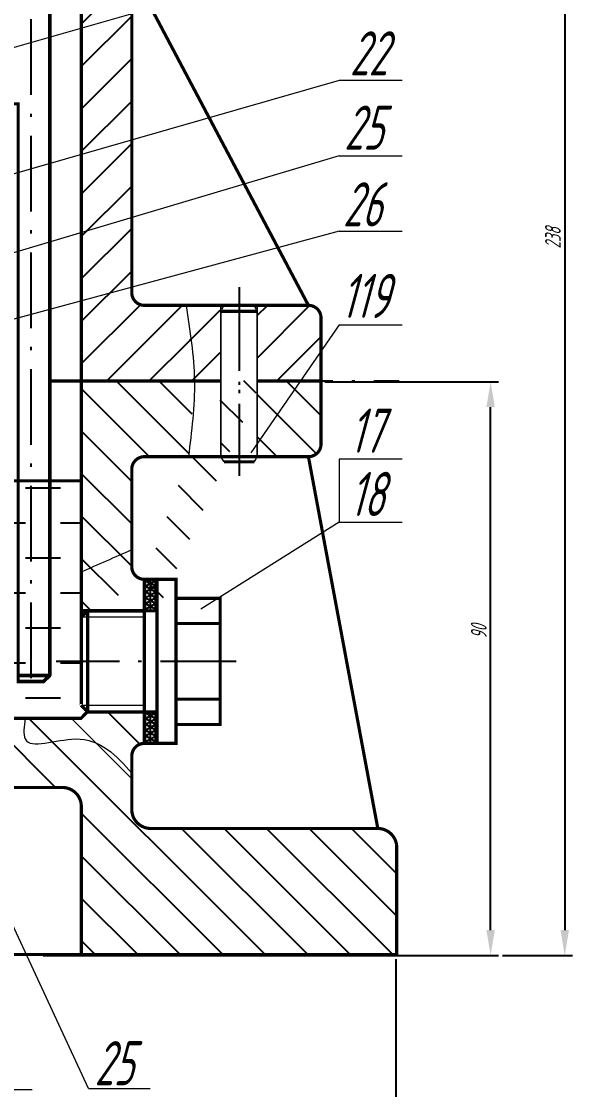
# Model space of a CAD drawing. Extents: x -10 to 1530, y -433 to 597.
# Drawn here: x 349.4 to 436.8, y 210.2 to 379.6 of the extents above; entities that cross this region are included whole.
import ezdxf

# ---------------------------------------------------------------- set-up
doc = ezdxf.new("R2010")
doc.units = 0
doc.header["$PDMODE"] = 3
doc.linetypes.add('ACAD_ISO10W100', pattern=[18.5, 12, -3, 0.5, -3])
doc.layers.get('DEFPOINTS').update_dxf_attribs({"linetype": 'CONTINUOUS'})
for name, color, linetype in [('ОСИ', 40, 'ACAD_ISO10W100'), ('ПРЕДВАРИТ', 5, 'CONTINUOUS'), ('ТЕКСТ', 1, 'CONTINUOUS'), ('ШТРИХОВКИ', 9, 'CONTINUOUS')]:
    doc.layers.add(name, color=color, linetype=linetype)
doc.layers.add('ОСНОВНОЙ', color=7, linetype='CONTINUOUS', lineweight=50)
doc.layers.add('РАЗМЕРЫ', color=140, linetype='CONTINUOUS', lineweight=9)
doc.styles.get("Standard").update_dxf_attribs({"font": 'txt.shx', "width": 0.6, "oblique": 15})
doc.dimstyles.get("Standard").update_dxf_attribs({"dimtxt": 2.5, "dimasz": 4, "dimexe": 1.25, "dimexo": 0.625, "dimtad": 1, "dimdec": 4, "dimdsep": 46, "dimlunit": 6, "dimtxsty": 'Standard', "dimcen": 2.5, "dimadec": 0, "dimazin": 0, "dimtfac": 1, "dimtdec": 4, "dimtmove": 0, "dimatfit": 3, "dimfxl": 0, "dimtolj": 1, "dimtzin": 0, "dimarcsym": 0})
pattern_1 = [(45, (0, 0), (-3.367596045400932, 3.367596045400933), [])]

# ---------------------------------------------------------------- blocks, each defined once
blk = doc.blocks.new('*D82')
at = {"layer": 'DEFPOINTS', "color": 0, "lineweight": 25}
for p in [(396.9149233507068, 322.4040913019176), (423.800106649808, 322.4040913019176), (352.2348172898937, 231.4421618220009)]:
    blk.add_point(p, dxfattribs=at)
at = {"layer": 'РАЗМЕРЫ', "color": 0, "lineweight": -2}
for p, q in [((397.5399233507068, 322.4040913019176), (425.050106649808, 322.4040913019176)), ((423.800106649808, 235.4421618220009), (423.800106649808, 318.4040913019176)), ((352.8598172898937, 231.4421618220009), (425.050106649808, 231.4421618220009))]:
    blk.add_line(p, q, dxfattribs=at)
at = {"layer": 'РАЗМЕРЫ', "color": 0, "lineweight": 25}
for points in [[(423.1334399831413, 318.4040913019176), (424.4667733164747, 318.4040913019176), (423.800106649808, 322.4040913019176)], [(423.1334399831413, 235.4421618220009), (424.4667733164747, 235.4421618220009), (423.800106649808, 231.4421618220009)]]:
    blk.add_solid(points, dxfattribs=at)
at = {"layer": 'РАЗМЕРЫ', "color": 0, "insert": (421.925106649808, 282.7697621204829), "char_height": 2.5, "attachment_point": 5, "rotation": 90}
blk.add_mtext('\\A1;90', dxfattribs=at)
blk = doc.blocks.new('*D83')
at = {"layer": 'DEFPOINTS', "color": 0, "lineweight": 25}
for p in [(305.9725622780423, 468.8850784860684), (425.050106649808, 231.4421618220009), (435.549632136497, 231.4421618220009)]:
    blk.add_point(p, dxfattribs=at)
at = {"layer": 'РАЗМЕРЫ', "color": 0, "lineweight": -2}
for p, q in [((306.5975622780423, 468.8850784860684), (436.7996321364971, 468.8850784860683)), ((435.5496321364971, 464.8850784860683), (435.549632136497, 235.4421618220009)), ((425.675106649808, 231.4421618220009), (436.799632136497, 231.4421618220009))]:
    blk.add_line(p, q, dxfattribs=at)
at = {"layer": 'РАЗМЕРЫ', "color": 0, "lineweight": 25}
for points in [[(434.8829654698304, 464.8850784860683), (436.2162988031637, 464.8850784860683), (435.5496321364971, 468.8850784860683)], [(434.8829654698303, 235.4421618220009), (436.2162988031637, 235.4421618220009), (435.549632136497, 231.4421618220009)]]:
    blk.add_solid(points, dxfattribs=at)
at = {"layer": 'РАЗМЕРЫ', "color": 0, "insert": (433.6746321364969, 345.2031282742757), "char_height": 2.5, "attachment_point": 5, "rotation": 90}
blk.add_mtext('\\A1;238', dxfattribs=at)
blk = doc.blocks.new('*D85')
at = {"layer": 'DEFPOINTS', "color": 0, "lineweight": 25}
for p in [(51.49776094902575, 304.7271483235534), (408.7522211774606, 231.442161821489), (408.7522211774606, 161.0971366520425)]:
    blk.add_point(p, dxfattribs=at)
at = {"layer": 'РАЗМЕРЫ', "color": 0, "lineweight": -2}
for p, q in [((51.49776094902575, 304.1021483235534), (51.49776094902574, 159.8471366520425)), ((408.7522211774606, 230.817161821489), (408.7522211774606, 159.8471366520425)), ((55.49776094902574, 161.0971366520425), (404.7522211774606, 161.0971366520425))]:
    blk.add_line(p, q, dxfattribs=at)
at = {"layer": 'РАЗМЕРЫ', "color": 0, "lineweight": 25}
for points in [[(55.49776094902574, 161.7638033187092), (55.49776094902574, 160.4304699853759), (51.49776094902574, 161.0971366520425)], [(404.7522211774606, 161.7638033187092), (404.7522211774606, 160.4304699853759), (408.7522211774606, 161.0971366520425)]]:
    blk.add_solid(points, dxfattribs=at)
at = {"layer": 'РАЗМЕРЫ', "color": 0, "insert": (260.3782746452875, 162.9721366520425), "char_height": 2.5, "attachment_point": 5}
blk.add_mtext('\\A1;358', dxfattribs=at)

msp = doc.modelspace()

# ---------------------------------------------------------------- hatches: boundary and pattern name
at = {"layer": 'ОСНОВНОЙ', "lineweight": 25}
h = msp.add_hatch(dxfattribs=at)
h.set_pattern_fill('DASH', color=256, scale=1.75, style=0)
h.set_pattern_definition([(0, (0, 0), (5.556249999999999, 5.556249999999999), [5.556249999999999, -5.556249999999999])])
h.paths.add_polyline_path([(250.295890889571, 306.7028360260676), (212.0886663525488, 306.7028360260676), (212.0886663525488, 299.5312048812759), (211.1604631222727, 301.9235097266882), (211.1604631222727, 293.5312048812761), (208.1604631222727, 290.5312048812761), (208.1604631222726, 275.069275401178), (209.650470500821, 271.570271984705), (213.1604631222726, 270.069275401178), (240.1944318742967, 270.069275401178), (241.7628788210442, 270.8283184417155), (242.1868212704802, 271.8949639156826), (243.6022784846178, 288.0737139055957), (245.5946678808019, 290.8843961418911), (245.6172372567085, 296.5580955326668), (249.2591908773819, 296.5580955326668), (249.2591908773819, 294.8580955326668), (250.4591908773818, 294.8580955326668), (250.4591908773818, 296.5580955326668), (254.1011444980553, 296.5580955326668), (254.1011444980553, 293.0580955326668), (263.525496276467, 293.0580955326668), (263.525496276467, 299.6639826728806), (248.0646987927932, 299.664194056116)])
h.paths.add_polyline_path([(316.7794955834026, 306.7028360260676), (358.9149233507069, 306.7028360260676), (358.914923350701, 275.069275401178), (357.4854520082711, 271.5690861055155), (353.9149233507069, 270.069275401178), (326.8809545986769, 270.0692754011779), (325.5009328649927, 270.6216773856502), (324.8621427800099, 271.9982638268848), (323.4731079883552, 288.0737139055978), (321.5289986437419, 290.9827775138903), (321.6407396898654, 292.9793080698828), (303.5981702480768, 292.9793080698828), (303.6410905793194, 299.6641940561166), (319.0106876801802, 299.6641940561166)])
at = {"layer": 'ШТРИХОВКИ'}
h = msp.add_hatch(dxfattribs=at)
h.set_pattern_fill('ANSI31', color=0, scale=1.5, style=0)
h.set_pattern_definition(pattern_1)
h.paths.add_polyline_path([(315.0376932364897, 395.5121920654264), (315.0376932364898, 400.5121920654265), (314.0376932364898, 400.5121920654265), (314.0376932364898, 416.5121920654265), (313.0376932364898, 416.5121920654265), (309.5376932364898, 416.5121920654265), (309.5376932364898, 405.5121920654265), (309.5376932364898, 383.516160466946), (329.8968343073021, 389.4765238983117), (328.7356700599962, 389.4765238983117, -0.3888787318529864), (326.7432806638126, 391.3022124128163), (324.5376932364897, 416.5121920654265), (321.0376932364898, 416.5121920654265), (320.0376932364898, 416.5121920654265), (320.0376932364898, 404.5121920654265), (320.0376932364898, 400.5121920654265), (319.0376932364898, 400.5121920654265), (319.0376932364898, 395.5121920654265), (317.0376932364897, 394.3574915270472)])
h.paths.add_polyline_path([(342.9149233507067, 391.4978579431654), (339.914923350707, 391.4978579431655, -0.4173242881869948), (337.8411422010792, 389.4765238983117), (329.8968343073021, 389.4765238983117), (309.5376932364897, 383.516160466946), (309.5376932364898, 381.6820650465064), (342.9149233507076, 381.6820650465064), (342.9149233507076, 382.4978579431655)])
h.paths.add_polyline_path([(366.9149233507068, 386.4978579431652, 0.4142135623730751), (361.9149233507072, 391.4978579431652), (358.9149233507104, 391.4978579431653), (358.914923350715, 382.4978579431658), (358.9149233507117, 378.2718393177632), (366.9149233507068, 380.555522180491)])
h.paths.add_polyline_path([(366.9149233507069, 380.555522180491), (358.9149233507072, 378.2718393177619), (358.9149233507072, 372.4978579431652), (358.9149233507061, 358.2489650974025), (366.9149233507069, 360.5371019803699)])
edge = h.paths.add_edge_path()
edge.add_line((366.9149233507068, 360.5371019803698), (358.9149233507057, 358.2489650974024))
edge.add_line((358.9149233507057, 358.2489650974024), (358.9149233507037, 322.5312048812762))
edge.add_line((358.9149233507037, 322.5312048812762), (376.836546377541, 322.5312048812761))
edge.add_spline(control_points=[(376.836546377541, 322.5312048812761), (376.7727322655624, 326.5372669229602), (376.1431291239905, 330.5342359021182), (375.5135259824185, 334.5312048812762)], knot_values=[0, 0, 0, 9.059419880941277e-14, 12.07271232846672, 12.07271232846672, 12.07271232846672, 12.07271232846672], degree=3, periodic=0)
edge.add_line((375.5135259824186, 334.5312048812762), (368.9149233507069, 334.5312048812762))
edge.add_arc((368.9149233507069, 336.5312048812762), 2, 180, 270, ccw=False)
edge.add_line((366.9149233507069, 336.5312048812762), (366.9149233507068, 360.5371019803698))
at = {"layer": 'ШТРИХОВКИ', "lineweight": 25}
h = msp.add_hatch(dxfattribs=at)
h.set_pattern_fill('ANSI31', color=0, scale=1.5, style=0)
h.set_pattern_definition(pattern_1)
h.paths.add_polyline_path([(380.9149233507069, 334.531204881276), (380.9149233507069, 322.5312048812762), (376.8365463775411, 322.5312048812762), (375.5135259824185, 334.5312048812762)])
h.paths.add_polyline_path([(386.7954070747242, 334.531204881276), (386.9149233507069, 322.5312048812762), (396.9149233507069, 322.5312048812762), (396.9149233507069, 332.5312048812762), (396.4857869774646, 333.9092769454769), (395.4514671537231, 334.4859116409702)])
h = msp.add_hatch(dxfattribs=at)
h.set_pattern_fill('ANSI31', color=0, scale=1.5, angle=90, style=0)
h.set_pattern_definition([(135, (0, 0), (-3.367596045400933, -3.367596045400932), [])])
h.paths.add_polyline_path([(376.8365463775411, 322.5312048812762), (375.902651367979, 310.5312048812762), (381.0488048745401, 310.5312048812761), (380.9149233507069, 322.5312048812762)], flags=16)
edge = h.paths.add_edge_path()
edge.add_line((370.9149233507069, 286.0692754011779), (359.9149233507069, 286.0692754011779))
edge.add_line((368.9149233507069, 286.0692754011779), (358.9149233507069, 286.0692754011779))
edge.add_line((358.9149233507069, 285.0692754011779), (359.9149233507069, 286.0692754011779))
edge.add_line((359.9149233507069, 286.0692754011779), (368.9149233507069, 286.0692754011779))
edge.add_line((368.9149233507069, 286.0692754011779), (368.9149233507069, 291.0692754011779))
edge.add_line((358.9149233507069, 285.0692754011779), (358.9149233507069, 322.5312048812762))
edge.add_line((366.9149233507069, 300.8332595497993), (366.9149233507069, 293.0692754011779))
edge.add_arc((368.9149233507068, 293.0692754011779), 1.999999999999943, 179.9999999999984, 270.0000000000016)
edge.add_line((375.9026513679789, 310.5312048812762), (368.9149233507069, 310.5312048812762))
edge.add_arc((368.9149233507069, 308.5312048812762), 2, 90, 180)
edge.add_line((366.9149233507069, 308.5312048812762), (366.9149233507069, 300.8332595497993))
edge.add_line((358.9149233507069, 322.5312048812762), (381.0344396266897, 322.5312048812762))
edge.add_line((386.9149233507069, 322.5312048812762), (386.7954070747239, 310.5312048812761))
edge.add_line((386.7954070747239, 310.5312048812761), (394.9149233507069, 310.5312048812761))
edge.add_line((394.9149233507069, 310.5312048812761), (396.1035374894541, 310.8688333335126))
edge.add_line((396.1035374894541, 310.8688333335126), (396.6615999396931, 311.5324378927976))
edge.add_line((396.6615999396931, 311.5324378927976), (396.9273472079999, 312.4083956122909))
edge.add_line((396.9273472079999, 312.4083956122909), (396.9149233507067, 322.5312048812762))
edge.add_line((396.9149233507067, 322.5312048812762), (386.795407074724, 322.5312048812762))
edge.add_line((386.795407074724, 322.5312048812762), (386.795407074724, 321.0024457433783))
at = {"layer": 'ШТРИХОВКИ'}
h = msp.add_hatch(dxfattribs=at)
h.set_pattern_fill('NET3', color=0, scale=0.25, angle=90, style=0)
h.set_pattern_definition([(90, (-1.812600203265902e-06, 20.99999938130622), (-0.79375, 4.86015646673256e-17), []), (150, (-1.812600203265902e-06, 20.99999938130622), (-0.3968750000000001, -0.6874076642538981), []), (210, (-1.812600203265902e-06, 20.99999938130622), (0.3968749999999998, -0.6874076642538982), [])])
h.paths.add_polyline_path([(368.9149215381067, 291.0692747824842), (368.9149215381067, 286.0692747824842), (370.9149215381067, 286.0692747824842), (370.9149215381067, 291.0692747824842)])
h = msp.add_hatch(dxfattribs=at)
h.set_pattern_fill('NET3', color=0, scale=0.25, angle=90, style=0)
h.set_pattern_definition([(90, (-2.354231583012734e-06, 5.630504347209353e-07), (-0.79375, 4.86015646673256e-17), []), (150, (-2.354231583012734e-06, 5.630504347209353e-07), (-0.3968750000000001, -0.6874076642538981), []), (210, (-2.354231583012734e-06, 5.630504347209353e-07), (0.3968749999999998, -0.6874076642538982), [])])
h.paths.add_polyline_path([(368.9149209964753, 270.0692759642284), (368.9149209964753, 265.0692759642284), (370.9149209964753, 265.0692759642284), (370.9149209964753, 270.0692759642284)])

# ---------------------------------------------------------------- linework, layer by layer
at = {"layer": 'ОСИ', "color": 0}
for p, q in [((350.9149233507076, 416.9255565646267), (350.9149233507074, 274.8520281750367)), ((383.9149233507069, 337.4061924660191), (383.914923350707, 307.4972431943281)), ((383.9149233507069, 336.1255536831295), (383.9149233507069, 308.0328060888132)), ((386.795407074724, 322.5312048812762), (409.3007257032234, 322.5312048812762)), ((383.4515791488832, 278.0692754011779), (354.9017783247666, 278.0692754011779))]:
    msp.add_line(p, q, dxfattribs=at)
at = {"layer": 'ОСИ'}
msp.add_line((353.9149233507076, 322.5312048812762), (379.9149233507069, 322.5312048812762), dxfattribs=at)
at = {"layer": 'ОСНОВНОЙ'}
for p, q in [((353.9149233507072, 381.4978579431658), (353.9149233507078, 275.8520281750366)), ((368.9149233507069, 286.0692754011779), (358.9149233507069, 286.0692754011779)), ((352.9149233507077, 274.8520281750367), (348.9135855355048, 274.8520281750365)), ((348.9149233507077, 275.8520281750363), (353.9149233507077, 275.8520281750369)), ((352.9149233507077, 274.8520281750367), (353.9149233507077, 275.8520281750365)), ((370.9149233507069, 270.0692754011779), (359.8358431972672, 270.0337843783006))]:
    msp.add_line(p, q, dxfattribs=at)
at = {"layer": 'ОСНОВНОЙ', "lineweight": 20}
for p, q in [((368.9149233507069, 285.0692754011779), (358.9149233507069, 285.0692754011779)), ((368.9149233507069, 271.0692754011779), (358.9149233507121, 271.0692754011747))]:
    msp.add_line(p, q, dxfattribs=at)
at = {"layer": 'ОСНОВНОЙ'}
for points, const_width in [([(366.9149233507069, 387.4765238983117), (394.9149233507067, 334.5312048812762)], 0.5), ([(347.9149233507072, 381.4978579431656), (347.9149233507072, 366.4978579431656), (348.9149233507072, 366.4978579431658), (348.9135855355048, 274.8520281750365), (352.9149233507077, 274.8520281750367), (353.9149233507081, 275.8520281750369), (353.9149233507081, 381.6820650465065)], 0.5), ([(358.9149233507069, 377.6820650465062), (358.914923350701, 275.069275401178)], 0.5), ([(375.5135259824185, 334.5312048812762), (368.9149233507069, 334.5312048812762)], 0.5), ([(375.5135259824185, 334.5312048812762), (379.9149233507069, 334.531204881276), (379.9149233507069, 334.531204881276)], 0.5), ([(379.9149233507069, 334.531204881276), (387.9149233507069, 334.531204881276)], 0.5), ([(381.0344396266899, 310.5312048812761), (381.0344396266896, 334.531204881276), (386.3225508610863, 334.531204881276), (386.3225508610863, 334.531204881276)], 0.2364281068189484), ([(386.7954070747239, 310.5312048812761), (386.7954070747242, 334.531204881276), (383.9149233507069, 334.531204881276), (383.9149233507069, 334.531204881276)], 0.2364281068189484), ([(387.9149233507069, 334.531204881276), (387.9149233507069, 334.531204881276)], 0.5), ([(353.9149233507075, 322.5312048812762), (376.836546377541, 322.5312048812762)], 0.5), ([(358.9149233507069, 322.5312048812762), (381.0344396266897, 322.5312048812762)], 0.5), ([(387.9149233507069, 322.5312048812762), (387.9149233507069, 322.3129669187238)], 0.5), ([(379.9149233507069, 310.5312048812763), (379.9149233507069, 310.5312048812763), (379.9149233507069, 310.5312048812763), (375.9026513679789, 310.5312048812762)], 0.5), ([(386.7954070747239, 310.5312048812762), (386.7954070747239, 310.5312048812762), (386.7954070747239, 310.5312048812762), (386.3225508610863, 309.7118842720988), (386.3225508610863, 309.7118842720988), (386.7954070747239, 310.5312048812762)], 0.2364281068189484), ([(394.9149233507069, 310.5312048812761), (405.9149233507069, 251.5692754011781)], 0.5), ([(358.9149233507069, 285.0692754011779), (358.9149233507069, 285.0692754011779), (359.9149233507069, 286.0692754011779), (368.9149233507069, 286.0692754011779), (368.9149233507069, 291.0692754011779)], 0.5), ([(368.9149233507069, 291.0692754011779), (370.9149233507069, 291.0692754011779)], 0.5), ([(373.9149233507069, 288.0692754011779), (373.9149233507069, 291.0692754011779), (370.9149233507069, 291.0692754011779), (370.9149233507069, 265.0692754011779), (373.9149233507069, 265.0692754011779), (373.9149233507069, 268.0692754011779)], 0.5), ([(373.9149233507069, 288.0692754011779), (373.9149233507069, 268.0692754011779), (380.9149233507069, 268.0692754011779), (380.9149233507069, 288.0692754011779), (373.9149233507069, 288.0692754011779)], 0.5), ([(359.9149233507069, 286.0692754011779), (359.9149233507069, 270.0692754011779)], 0.5), ([(368.9149233507069, 286.0692754011779), (368.9149233507069, 270.0692754011779)], 0.5), ([(368.9149233507069, 286.0692754011779), (368.9149233507069, 286.0692754011779)], 0.5), ([(358.9149233507069, 285.0692754011779), (358.9149233507069, 271.0692754011778)], 0.5), ([(373.9149233507069, 284.0692754011779), (380.9149233507069, 284.0692754011779)], 0.5), ([(368.9149233507069, 271.0692754011779), (368.9149233507069, 271.0692754011779)], 0.5), ([(373.9149233507069, 272.0692754011779), (380.9149233507069, 272.0692754011779)], 0.5), ([(337.9278216391253, 269.0348314552981), (358.8358431972672, 269.0337843783006), (358.8523095794086, 269.0348326814719), (359.8358431972672, 270.0337843783006)], 0.5), ([(359.9149233507069, 270.0692754011779), (359.9149233507069, 270.0692754011779)], 0.5), ([(368.9149233507069, 270.0692754011779), (370.9149233507069, 270.0692754011779)], 0.5), ([(368.9149233507069, 270.0692754011779), (368.9149233507069, 265.0692754011779), (370.9149233507069, 265.0692754011779), (370.9149233507069, 270.0692754011779), (368.9149233507069, 270.0692754011779)], 0.5), ([(368.9149233507069, 265.0692754011779), (370.9149233507069, 265.0692754011779)], 0.5), ([(366.9149233507069, 257.0692754011779), (366.9149233507069, 257.0692754011779), (366.9149233507069, 257.0692754011779)], 0.5), ([(208.1604631224609, 231.5692754009794), (358.9149233505186, 231.5692754009794)], 0.5)]:
    msp.add_lwpolyline(points, dxfattribs=dict(at, const_width=const_width))
at = {"layer": 'ОСНОВНОЙ', "const_width": 0.5}
for points in [[(366.9149233507069, 336.5312048812762), (366.9149233507068, 386.4978579431652, -0.1749329718615847), (366.9149233507068, 386.4978579431652, 0.09294188427849008)], [(358.9149233507037, 322.5312048812762), (358.9149233507067, 382.4978579431658, 0.41421356237312), (358.9149233507067, 382.4978579431658, 0.9999999999999999)], [(358.9149233507069, 377.6820650465062, 0.02964586466845794), (358.8868486474887, 378.155150067179, 0.02964586466845794)], [(366.9149233507069, 336.5312048812762, 0.414213562373095), (368.9149233507069, 334.5312048812762, 0.9999999999999999)], [(386.795407074724, 322.5312048812762), (396.9149233507069, 322.5312048812762), (396.9149233507067, 332.5312048812762, 0.414213562373095), (394.9149233507067, 334.5312048812762), (387.9149233507069, 334.5312048812762)], [(379.9149233507071, 310.5312048812761), (379.9149233507071, 310.5312048812761), (394.9149233507069, 310.5312048812761, 0.414213562373095), (396.9149233507069, 312.5312048812761), (396.9149233507067, 322.5312048812762)], [(375.9026513679789, 310.5312048812762), (368.9149233507069, 310.5312048812762, 0.414213562373095), (366.9149233507069, 308.5312048812762), (366.9149233507069, 300.8332595497993)], [(366.9149233507069, 300.8332595497993), (366.9149233507069, 293.0692754011779, 0.4142135623731131), (368.9149233507069, 291.0692754011779)], [(358.9149233507069, 271.0692754011779), (358.9149233507068, 271.0692754011747, 0.4124263961344984), (358.9149233507121, 271.0692754011747), (358.9149233507068, 271.0692754011747, 0.4118731607003176), (358.9149233507069, 271.0692754011779), (358.9149233507069, 271.0692754011779), (359.9149233507069, 270.0692754011779), (368.9149233507069, 270.0692754011779), (368.9149233507069, 265.0692754011779, 0.4149529407263533), (366.9230085222364, 263.0693019256539), (366.9230085222364, 263.0693019256539), (366.9230085222364, 263.0693019256539)], [(368.7500951225276, 265.0623240662616, 0.3908969162462287), (366.9230085222366, 263.069301925585), (366.9149233507069, 254.569275400967, 0.4142135623498752), (369.9149233506801, 251.569275401178), (405.9149233507069, 251.5692754011781, -0.4142135624193691), (408.9149233505632, 248.5692754008478), (408.9149233505188, 231.569275401178), (358.9149233505186, 231.5692754013766), (358.9149233505807, 255.0692754009793, 0.4142135624028719), (355.9149233506008, 258.0692754010515), (327.5376932365099, 258.0692754011779, 0.4142135623750596), (324.5376932364899, 255.069275401178, 1)], [(366.9230085222364, 263.0693019256385), (366.9149233507069, 254.5692754011781, 0.414213562373095), (369.9149233507069, 251.5692754011781), (405.9149233505714, 251.5692754008554)], [(324.5376932364899, 255.0692754011779, -0.414213562373095), (327.5376932364899, 258.0692754011779), (355.9149233506008, 258.0692754009872, -0.4142135623719046), (358.9149233505807, 255.0692754009793), (358.9149233505186, 231.569275401178)], [(405.9149233505714, 251.5692754008554, -0.4142135623730896), (408.9149233505632, 248.5692754008477), (408.9149233505188, 231.5692754008476), (358.9149233505186, 231.5692754009794)]]:
    msp.add_lwpolyline(points, format="xyb", dxfattribs=at)
at = {"layer": 'ОСНОВНОЙ', "lineweight": 25, "const_width": 0.5}
for points in [[(383.9149233507069, 333.5739033095979), (380.9149233507069, 333.5739033095979)], [(383.9149233507069, 333.5739033095979), (386.9149233507069, 333.5739033095979)], [(381.5072958403275, 309.7118842720988), (386.3225508610863, 309.7118842720988)], [(316.7794955834026, 306.7028360260676), (348.9173007070375, 306.7028360260676), (358.9149233507049, 306.7028360260676)]]:
    msp.add_lwpolyline(points, dxfattribs=at)
at = {"layer": 'ОСНОВНОЙ', "const_width": 0.2364281068189484}
for points in [[(381.0344396266896, 333.5739033095979), (381.0344396266896, 333.5739033095979), (381.5072958403275, 334.531204881276), (381.5072958403275, 334.531204881276), (381.0344396266896, 333.5739033095979)], [(386.7954070747242, 333.5739033095979), (386.7954070747242, 333.5739033095979), (386.3225508610863, 334.531204881276), (386.3225508610863, 334.531204881276), (386.7954070747242, 333.5739033095979)], [(381.0488048745401, 310.5312048812761), (381.0488048745401, 310.5312048812761), (381.0344396266899, 310.5312048812762), (381.5072958403275, 309.7118842720988), (381.5072958403275, 309.7118842720988), (381.0488048745401, 310.531204881276), (381.0488048745401, 310.5312048812761)], [(386.7954070747239, 310.5312048812762), (386.7954070747239, 310.5312048812762), (386.7954070747239, 310.5312048812762)]]:
    msp.add_lwpolyline(points, close=True, dxfattribs=at)
at = {"layer": 'ОСНОВНОЙ', "lineweight": -3, "const_width": 0.5}
for points in [[(358.9149233507069, 285.0692754011779), (358.9149233507069, 322.5312048812762)], [(370.9149233507069, 286.0692754011779), (359.9149233507069, 286.0692754011779)], [(363.0387811341972, 270.0692754011779), (364.0253354086522, 270.0692754011779)], [(368.1798555095651, 264.92820102581), (368.7500951225276, 265.0623240662616)], [(366.9149233507069, 257.0692754011779), (366.9149233507069, 260.3449069268964)], [(327.5376932364898, 258.0692754011779), (354.8332048619752, 258.0692754009945)], [(358.9149233507071, 253.9875569122625), (358.9149233507069, 231.5692754013766), (408.9149233507071, 231.5692754008476), (408.9149233507071, 244.3987094570737)], [(401.744357406888, 251.5692754008928), (374.8035890433953, 251.5692754011781)]]:
    msp.add_lwpolyline(points, dxfattribs=at)
at = {"layer": 'ОСНОВНОЙ', "lineweight": 5}
for points in [[(375.5135259824185, 334.5312048812762), (376.836546377541, 322.5312048812762), (375.9026513679789, 310.5312048812762)], [(358.9149233507069, 292.2579762360176), (366.9149233507068, 295.7904789557147)], [(350.0103237376226, 269.0342344248201), (350.0103237376227, 265.7642058382894), (357.9651705185595, 265.7642058382894), (366.9204006488033, 260.3389401056432)]]:
    msp.add_spline(points, degree=3, dxfattribs=at)
at = {"layer": 'ПРЕДВАРИТ'}
for p, q in [((366.9149233507068, 386.4978579431652), (366.9149233507069, 336.5312048812762)), ((358.9149233507069, 275.0692754011779), (358.9149233507069, 377.6820650465065)), ((368.9149233507069, 334.5312048812762), (394.9149233507067, 334.5312048812762)), ((380.9149233507069, 334.531204881276), (386.9149233507069, 334.531204881276)), ((396.9149233507067, 332.5312048812762), (396.9149233507069, 312.5312048812761)), ((353.9149233507076, 322.5312048812762), (379.9149233507069, 322.5312048812762)), ((368.9149233507069, 310.5312048812762), (394.9149233507069, 310.5312048812761)), ((387.9149233507069, 310.5312048812763), (379.9149233507069, 310.5312048812763)), ((394.9149233507069, 310.5312048812761), (405.9149233507069, 251.5692754011781)), ((366.9149233507069, 308.5312048812762), (366.9149233507068, 293.0692754011778)), ((366.9229980016505, 263.0749341641388), (366.9149233507069, 254.5692754011781)), ((355.9149233507071, 258.0692754011779), (327.5376932364898, 258.0692754011779)), ((358.9149233507071, 255.0692754011779), (358.9149233507069, 231.569275401178)), ((369.9149233507069, 251.5692754011781), (405.9149233507069, 251.5692754011781)), ((408.9149233507071, 231.569275401178), (408.9149233507069, 248.5692754011781)), ((158.1604631224607, 231.5692754008476), (373.7339015878008, 231.5692754014157)), ((408.9149233507071, 231.569275401178), (193.341484885367, 231.569275401178))]:
    msp.add_line(p, q, dxfattribs=at)
for centre, radius, start, end in [((368.9149233507069, 336.5312048812762), 2, 180, 270), ((394.9149233507067, 332.5312048812762), 2, 0, 90), ((394.9149233507069, 312.5312048812761), 2, 270, 0), ((368.9149233507069, 308.5312048812762), 2, 89.99999999999977, 180), ((355.9149233507071, 255.0692754011779), 3, 0, 90), ((369.9149233507069, 254.5692754011781), 3, 180, 270), ((405.9149233507069, 248.5692754011781), 3, 0, 90)]:
    msp.add_arc(centre, radius, start, end, dxfattribs=at)
at = {"layer": 'РАЗМЕРЫ', "color": 0}
for p, q in [((399.7922178966564, 390.1592317487307), (284.8091262529606, 357.3361172624398)), ((399.7922178966564, 370.1592317487307), (329.830453561231, 350.1489700770633)), ((409.7922178966564, 370.1592317487307), (399.7922178966564, 370.1592317487307)), ((399.7922178966564, 358.2382022096711), (308.0097783697402, 330.9707443860796)), ((399.7922180703417, 358.238202167431), (409.7922180703417, 358.238202167431)), ((399.7922178966564, 346.2998874075444), (302.7565100713118, 320.0624720276154)), ((399.792218244027, 346.2998872124076), (409.792218244027, 346.2998872124076)), ((399.7922178966564, 331.4205188220089), (385.7968237857428, 311.1572720163122)), ((399.7922178966564, 331.4205188220089), (409.7922178966564, 331.4205188220089)), ((409.7922178966564, 310.1592317487307), (399.7922178966564, 310.1592317487307)), ((399.7922178966564, 310.1592317487307), (399.7922178966564, 300.1592317487307)), ((360.0436243223612, 210.3428902341975), (317.7037581217974, 301.6331823805876)), ((399.7922178966564, 300.1592317487307), (377.8497537939274, 286.3374174800247)), ((399.7922178966564, 300.1592317487307), (409.7922178966564, 300.1592317487307)), ((341.12924464965, 210.1592328379957), (351.12924464965, 210.1592328379957)), ((360.0436239727488, 210.3428909880076), (369.821000306667, 210.3428909880076))]:
    msp.add_line(p, q, dxfattribs=at)
at = {"layer": 'ШТРИХОВКИ', "color": 0}
for p, q in [((368.1798555095651, 264.92820102581), (363.0387811341973, 270.0692754011779)), ((354.8332048619133, 258.0692754010563), (343.8679462900453, 269.0345339729243)), ((388.0683969525107, 231.5692754012608), (350.6034756972159, 269.0341966565557)), ((381.333204861682, 231.5692754012876), (358.9149233505779, 253.9875569123918)), ((394.8035890433392, 231.5692754012341), (374.8035890433953, 251.569275401178)), ((401.5387811341679, 231.5692754012073), (381.5387811341972, 251.5692754011779)), ((408.2739732249964, 231.5692754011806), (388.2739732251635, 251.5692754010135)), ((408.9149233505347, 237.6635173664442), (395.0091653158009, 251.569275401178)), ((408.9149233505523, 244.3987094572285), (401.7443574066028, 251.569275401178)), ((374.5980127708534, 231.5692754013143), (358.91492335056, 247.2523648216077)), ((367.8628206800248, 231.5692754013411), (358.9149233505422, 240.5171727308237)), ((361.1276285891961, 231.5692754013678), (358.9149233505244, 233.7819806400396))]:
    msp.add_line(p, q, dxfattribs=at)
at = {"layer": 'ШТРИХОВКИ', "color": 0, "lineweight": 5}
msp.add_line((366.9195689997169, 259.4532954448565), (357.3390051043864, 269.033859340187), dxfattribs=at)

# ---------------------------------------------------------------- texts
at = {"layer": 'ТЕКСТ', "color": 0, "oblique": 15, "width": 0.6}
for s, p in [('22', (401.4708600172353, 370.9886971056974)), ('25', (400.588465345515, 359.2104814500769)), ('26', (400.3826682827021, 347.0426904859476)), ('119', (400.0724919401903, 332.5237378170953)), ('17', (401.4522446898034, 311.154388482001)), ('18', (401.4522446898034, 301.1094774065757)), ('25', (361.0124225736861, 210.8491038580937))]:
    msp.add_text(s, height=7, dxfattribs=at).set_placement(p)

# ---------------------------------------------------------------- dimensions: what is measured, and where the dimension line sits
at = {"layer": 'РАЗМЕРЫ', "color": 0}
for base, p1, p2, text, picture, middle in [((435.549632136497, 231.4421618220009), (305.9725622780423, 468.8850784860684), (425.050106649808, 231.4421618220009), '238', '*D83', (435.5496321364969, 345.2031282742757)), ((423.800106649808, 322.4040913019176), (352.2348172898937, 231.4421618220009), (396.9149233507068, 322.4040913019176), '90', '*D82', (423.800106649808, 282.7697621204829))]:
    dim = msp.add_linear_dim(base=base, p1=p1, p2=p2, angle=90, text=text, dimstyle='Standard', dxfattribs=at)
    dim.commit()
    dim.dimension.update_dxf_attribs({"geometry": picture, "text_midpoint": middle, "dimtype": 160})
dim = msp.add_linear_dim(base=(408.7522211774606, 161.0971366520425), p1=(51.49776094902575, 304.7271483235534), p2=(408.7522211774606, 231.442161821489), text='358', dimstyle='Standard', dxfattribs=at)
dim.commit()
dim.dimension.update_dxf_attribs({"geometry": '*D85', "text_midpoint": (260.3782746452875, 161.0971366520425), "dimtype": 160})

doc.saveas('drawing.dxf')
